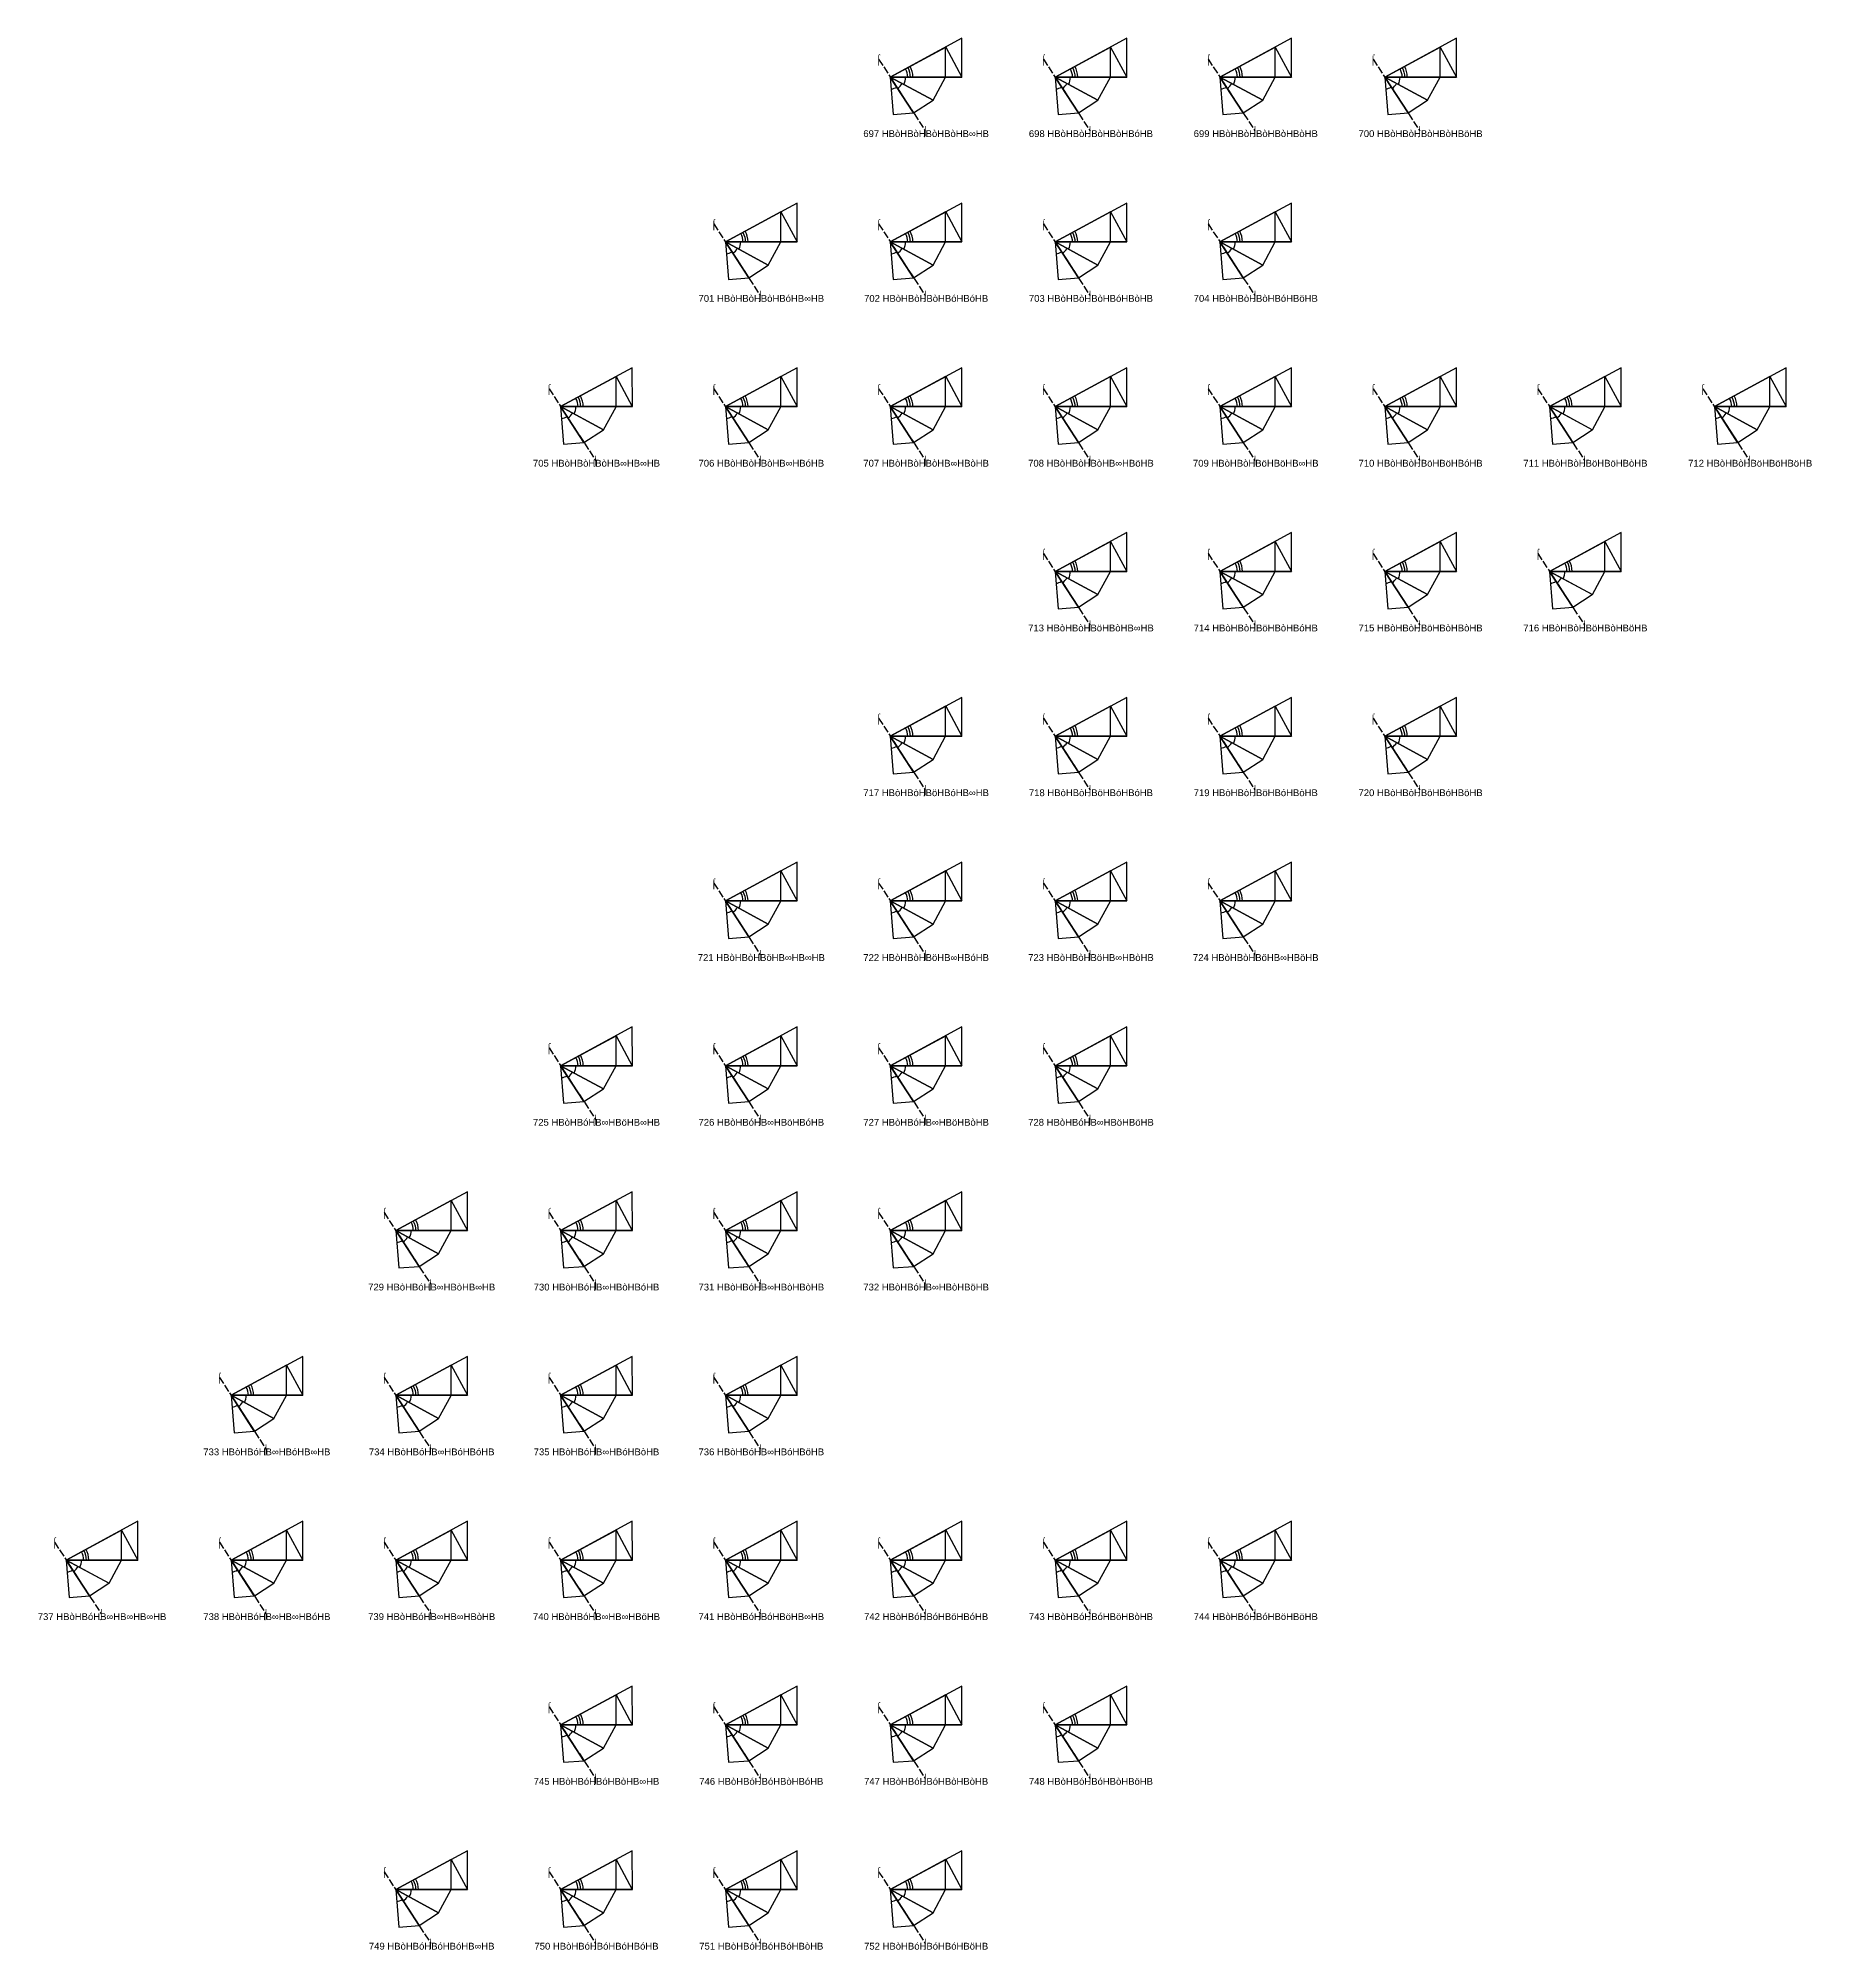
# Model space of a CAD drawing. Header units: millimetres. Extents: x 122552 to 1654769, y -10280102 to 62068.
# Drawn here: x 970142 to 1256900, y -7015844 to -6706694 of the extents above; entities that cross this region are included whole.
import ezdxf
from ezdxf.enums import TextEntityAlignment as Align

# ---------------------------------------------------------------- set-up
doc = ezdxf.new("R2010")
doc.units = ezdxf.units.MM
doc.linetypes.add('ACAD_ISO02W100', pattern=[15, 12, -3])
for name, color, linetype in [('BASE', 170, 'Continuous'), ('HYPOTENUSE', 20, 'Continuous'), ('PERPENDICULAR', 90, 'Continuous'), ('Standard', 7, 'Continuous')]:
    doc.layers.add(name, color=color, linetype=linetype)
doc.styles.add('Arial', font='arial_0.ttf')

# ---------------------------------------------------------------- blocks, each defined once
blk = doc.blocks.new('fundamental_block_GT')
at = {"color": 4}
blk.add_arc((0, -2), 277, 359.9799, 28.4254, dxfattribs=at)
at = {"layer": 'BASE'}
blk.add_line((0, 0), (879, -7), dxfattribs=at)
at = {"layer": 'HYPOTENUSE'}
blk.add_line((883, 469), (0, 0), dxfattribs=at)
at = {"layer": 'PERPENDICULAR'}
blk.add_line((879, -7), (883, 469), dxfattribs=at)

msp = doc.modelspace()

# ---------------------------------------------------------------- linework, layer by layer
at = {"linetype": 'ACAD_ISO02W100', "ltscale": 100}
for p, q in [((1106025, -6710084), (1113562, -6721679)), ((1132674, -6710084), (1140210, -6721679)), ((1159322, -6710084), (1166859, -6721679)), ((1185971, -6710084), (1193508, -6721679)), ((1079376, -6736733), (1086913, -6748328)), ((1106025, -6736733), (1113562, -6748328)), ((1132674, -6736733), (1140210, -6748328)), ((1159322, -6736733), (1166859, -6748328)), ((1052728, -6763381), (1060264, -6774976)), ((1079376, -6763381), (1086913, -6774976)), ((1106025, -6763381), (1113562, -6774976)), ((1132674, -6763381), (1140210, -6774976)), ((1159322, -6763381), (1166859, -6774976)), ((1185971, -6763381), (1193508, -6774976)), ((1212620, -6763381), (1220156, -6774976)), ((1239268, -6763381), (1246805, -6774976)), ((1132674, -6790030), (1140210, -6801625)), ((1159322, -6790030), (1166859, -6801625)), ((1185971, -6790030), (1193508, -6801625)), ((1212620, -6790030), (1220156, -6801625)), ((1106025, -6816679), (1113562, -6828274)), ((1132674, -6816679), (1140210, -6828274)), ((1159322, -6816679), (1166859, -6828274)), ((1185971, -6816679), (1193508, -6828274)), ((1079376, -6843327), (1086913, -6854922)), ((1106025, -6843327), (1113562, -6854922)), ((1132674, -6843327), (1140210, -6854922)), ((1159322, -6843327), (1166859, -6854922)), ((1052728, -6869976), (1060264, -6881571)), ((1079376, -6869976), (1086913, -6881571)), ((1106025, -6869976), (1113562, -6881571)), ((1132674, -6869976), (1140210, -6881571)), ((1026079, -6896625), (1033616, -6908220)), ((1052728, -6896625), (1060264, -6908220)), ((1079376, -6896625), (1086913, -6908220)), ((1106025, -6896625), (1113562, -6908220)), ((999430, -6923273), (1006967, -6934868)), ((1026079, -6923273), (1033616, -6934868)), ((1052728, -6923273), (1060264, -6934868)), ((1079376, -6923273), (1086913, -6934868)), ((972782, -6949922), (980318, -6961517)), ((999430, -6949922), (1006967, -6961517)), ((1026079, -6949922), (1033616, -6961517)), ((1052728, -6949922), (1060264, -6961517)), ((1079376, -6949922), (1086913, -6961517)), ((1106025, -6949922), (1113562, -6961517)), ((1132674, -6949922), (1140210, -6961517)), ((1159322, -6949922), (1166859, -6961517)), ((1052728, -6976571), (1060264, -6988166)), ((1079376, -6976571), (1086913, -6988166)), ((1106025, -6976571), (1113562, -6988166)), ((1132674, -6976571), (1140210, -6988166)), ((1026079, -7003219), (1033616, -7014814)), ((1052728, -7003219), (1060264, -7014814)), ((1079376, -7003219), (1086913, -7014814)), ((1106025, -7003219), (1113562, -7014814))]:
    msp.add_line(p, q, dxfattribs=at)

# ---------------------------------------------------------------- block references
for p, xscale, yscale, zscale, rotation in [((1107909, -6712983), -11.58735412275403, 11.58735412275403, 11.58735412275403, 207.9999999999996), ((1107909, -6712983), 10.18429076373601, 10.18429076373601, 10.18429076373601, 0.4883327617926961), ((1134558, -6712983), -11.58735412275403, 11.58735412275403, 11.58735412275403, 207.9999999999996), ((1134558, -6712983), 10.18429076373601, 10.18429076373601, 10.18429076373601, 0.4883327617926961), ((1161207, -6712983), -11.58735412275403, 11.58735412275403, 11.58735412275403, 207.9999999999996), ((1161207, -6712983), 10.18429076373601, 10.18429076373601, 10.18429076373601, 0.4883327617926961), ((1187855, -6712983), -11.58735412275403, 11.58735412275403, 11.58735412275403, 207.9999999999996), ((1187855, -6712983), 10.18429076373601, 10.18429076373601, 10.18429076373601, 0.4883327617926961), ((1107909, -6712983), 7.867265571233938, 7.867265571233938, 7.867265571233938, 303.5116672382156), ((1107909, -6712983), 8.951118371073806, 8.951118371073806, 8.951118371073806, 332.0000000000033), ((1134558, -6712983), 7.867265571233938, 7.867265571233938, 7.867265571233938, 303.5116672382156), ((1134558, -6712983), 8.951118371073806, 8.951118371073806, 8.951118371073806, 332.0000000000033), ((1161207, -6712983), 7.867265571233938, 7.867265571233938, 7.867265571233938, 303.5116672382156), ((1161207, -6712983), 8.951118371073806, 8.951118371073806, 8.951118371073806, 332.0000000000033), ((1187855, -6712983), 7.867265571233938, 7.867265571233938, 7.867265571233938, 303.5116672382156), ((1187855, -6712983), 8.951118371073806, 8.951118371073806, 8.951118371073806, 332.0000000000033), ((1107909, -6712983), 6.914651890688089, 6.914651890688089, 6.914651890688089, 275.0233344764171), ((1134558, -6712983), 6.914651890688089, 6.914651890688089, 6.914651890688089, 275.0233344764171), ((1161207, -6712983), 6.914651890688089, 6.914651890688089, 6.914651890688089, 275.0233344764171), ((1187855, -6712983), 6.914651890688089, 6.914651890688089, 6.914651890688089, 275.0233344764171), ((1081261, -6739631), -11.58735412275403, 11.58735412275403, 11.58735412275403, 207.9999999999996), ((1081261, -6739631), 10.18429076373601, 10.18429076373601, 10.18429076373601, 0.4883327617926961), ((1081261, -6739631), 8.951118371073806, 8.951118371073806, 8.951118371073806, 332.0000000000033), ((1107909, -6739631), -11.58735412275403, 11.58735412275403, 11.58735412275403, 207.9999999999996), ((1107909, -6739631), 10.18429076373601, 10.18429076373601, 10.18429076373601, 0.4883327617926961), ((1107909, -6739631), 8.951118371073806, 8.951118371073806, 8.951118371073806, 332.0000000000033), ((1134558, -6739631), -11.58735412275403, 11.58735412275403, 11.58735412275403, 207.9999999999996), ((1134558, -6739631), 10.18429076373601, 10.18429076373601, 10.18429076373601, 0.4883327617926961), ((1134558, -6739631), 8.951118371073806, 8.951118371073806, 8.951118371073806, 332.0000000000033), ((1161207, -6739631), -11.58735412275403, 11.58735412275403, 11.58735412275403, 207.9999999999996), ((1161207, -6739631), 10.18429076373601, 10.18429076373601, 10.18429076373601, 0.4883327617926961), ((1161207, -6739631), 8.951118371073806, 8.951118371073806, 8.951118371073806, 332.0000000000033), ((1081261, -6739631), 6.914651890688089, 6.914651890688089, 6.914651890688089, 275.0233344764171), ((1081261, -6739631), 7.867265571233938, 7.867265571233938, 7.867265571233938, 303.5116672382156), ((1107909, -6739631), 6.914651890688089, 6.914651890688089, 6.914651890688089, 275.0233344764171), ((1107909, -6739631), 7.867265571233938, 7.867265571233938, 7.867265571233938, 303.5116672382156), ((1134558, -6739631), 6.914651890688089, 6.914651890688089, 6.914651890688089, 275.0233344764171), ((1134558, -6739631), 7.867265571233938, 7.867265571233938, 7.867265571233938, 303.5116672382156), ((1161207, -6739631), 6.914651890688089, 6.914651890688089, 6.914651890688089, 275.0233344764171), ((1161207, -6739631), 7.867265571233938, 7.867265571233938, 7.867265571233938, 303.5116672382156), ((1054612, -6766280), -11.58735412275403, 11.58735412275403, 11.58735412275403, 207.9999999999996), ((1054612, -6766280), 10.18429076373601, 10.18429076373601, 10.18429076373601, 0.4883327617926961), ((1054612, -6766280), 8.951118371073806, 8.951118371073806, 8.951118371073806, 332.0000000000033), ((1081261, -6766280), -11.58735412275403, 11.58735412275403, 11.58735412275403, 207.9999999999996), ((1081261, -6766280), 10.18429076373601, 10.18429076373601, 10.18429076373601, 0.4883327617926961), ((1081261, -6766280), 8.951118371073806, 8.951118371073806, 8.951118371073806, 332.0000000000033), ((1107909, -6766280), -11.58735412275403, 11.58735412275403, 11.58735412275403, 207.9999999999996), ((1107909, -6766280), 10.18429076373601, 10.18429076373601, 10.18429076373601, 0.4883327617926961), ((1107909, -6766280), 8.951118371073806, 8.951118371073806, 8.951118371073806, 332.0000000000033), ((1134558, -6766280), -11.58735412275403, 11.58735412275403, 11.58735412275403, 207.9999999999996), ((1134558, -6766280), 10.18429076373601, 10.18429076373601, 10.18429076373601, 0.4883327617926961), ((1134558, -6766280), 8.951118371073806, 8.951118371073806, 8.951118371073806, 332.0000000000033), ((1161207, -6766280), -11.58735412275403, 11.58735412275403, 11.58735412275403, 207.9999999999996), ((1161207, -6766280), 10.18429076373601, 10.18429076373601, 10.18429076373601, 0.4883327617926961), ((1161207, -6766280), 8.951118371073806, 8.951118371073806, 8.951118371073806, 332.0000000000033), ((1187855, -6766280), -11.58735412275403, 11.58735412275403, 11.58735412275403, 207.9999999999996), ((1187855, -6766280), 10.18429076373601, 10.18429076373601, 10.18429076373601, 0.4883327617926961), ((1187855, -6766280), 8.951118371073806, 8.951118371073806, 8.951118371073806, 332.0000000000033), ((1214504, -6766280), -11.58735412275403, 11.58735412275403, 11.58735412275403, 207.9999999999996), ((1214504, -6766280), 10.18429076373601, 10.18429076373601, 10.18429076373601, 0.4883327617926961), ((1214504, -6766280), 8.951118371073806, 8.951118371073806, 8.951118371073806, 332.0000000000033), ((1241153, -6766280), -11.58735412275403, 11.58735412275403, 11.58735412275403, 207.9999999999996), ((1241153, -6766280), 10.18429076373601, 10.18429076373601, 10.18429076373601, 0.4883327617926961), ((1241153, -6766280), 8.951118371073806, 8.951118371073806, 8.951118371073806, 332.0000000000033), ((1054612, -6766280), 6.914651890688089, 6.914651890688089, 6.914651890688089, 275.0233344764171), ((1054612, -6766280), 7.867265571233938, 7.867265571233938, 7.867265571233938, 303.5116672382156), ((1081261, -6766280), 6.914651890688089, 6.914651890688089, 6.914651890688089, 275.0233344764171), ((1081261, -6766280), 7.867265571233938, 7.867265571233938, 7.867265571233938, 303.5116672382156), ((1107909, -6766280), 6.914651890688089, 6.914651890688089, 6.914651890688089, 275.0233344764171), ((1107909, -6766280), 7.867265571233938, 7.867265571233938, 7.867265571233938, 303.5116672382156), ((1134558, -6766280), 6.914651890688089, 6.914651890688089, 6.914651890688089, 275.0233344764171), ((1134558, -6766280), 7.867265571233938, 7.867265571233938, 7.867265571233938, 303.5116672382156), ((1161207, -6766280), 6.914651890688089, 6.914651890688089, 6.914651890688089, 275.0233344764171), ((1161207, -6766280), 7.867265571233938, 7.867265571233938, 7.867265571233938, 303.5116672382156), ((1187855, -6766280), 6.914651890688089, 6.914651890688089, 6.914651890688089, 275.0233344764171), ((1187855, -6766280), 7.867265571233938, 7.867265571233938, 7.867265571233938, 303.5116672382156), ((1214504, -6766280), 6.914651890688089, 6.914651890688089, 6.914651890688089, 275.0233344764171), ((1214504, -6766280), 7.867265571233938, 7.867265571233938, 7.867265571233938, 303.5116672382156), ((1241153, -6766280), 6.914651890688089, 6.914651890688089, 6.914651890688089, 275.0233344764171), ((1241153, -6766280), 7.867265571233938, 7.867265571233938, 7.867265571233938, 303.5116672382156), ((1134558, -6792929), -11.58735412275403, 11.58735412275403, 11.58735412275403, 207.9999999999996), ((1134558, -6792929), 10.18429076373601, 10.18429076373601, 10.18429076373601, 0.4883327617926961), ((1161207, -6792929), -11.58735412275403, 11.58735412275403, 11.58735412275403, 207.9999999999996), ((1161207, -6792929), 10.18429076373601, 10.18429076373601, 10.18429076373601, 0.4883327617926961), ((1187855, -6792929), -11.58735412275403, 11.58735412275403, 11.58735412275403, 207.9999999999996), ((1187855, -6792929), 10.18429076373601, 10.18429076373601, 10.18429076373601, 0.4883327617926961), ((1214504, -6792929), -11.58735412275403, 11.58735412275403, 11.58735412275403, 207.9999999999996), ((1214504, -6792929), 10.18429076373601, 10.18429076373601, 10.18429076373601, 0.4883327617926961), ((1134558, -6792929), 7.867265571233938, 7.867265571233938, 7.867265571233938, 303.5116672382156), ((1134558, -6792929), 8.951118371073806, 8.951118371073806, 8.951118371073806, 332.0000000000033), ((1161207, -6792929), 7.867265571233938, 7.867265571233938, 7.867265571233938, 303.5116672382156), ((1161207, -6792929), 8.951118371073806, 8.951118371073806, 8.951118371073806, 332.0000000000033), ((1187855, -6792929), 7.867265571233938, 7.867265571233938, 7.867265571233938, 303.5116672382156), ((1187855, -6792929), 8.951118371073806, 8.951118371073806, 8.951118371073806, 332.0000000000033), ((1214504, -6792929), 7.867265571233938, 7.867265571233938, 7.867265571233938, 303.5116672382156), ((1214504, -6792929), 8.951118371073806, 8.951118371073806, 8.951118371073806, 332.0000000000033), ((1134558, -6792929), 6.914651890688089, 6.914651890688089, 6.914651890688089, 275.0233344764171), ((1161207, -6792929), 6.914651890688089, 6.914651890688089, 6.914651890688089, 275.0233344764171), ((1187855, -6792929), 6.914651890688089, 6.914651890688089, 6.914651890688089, 275.0233344764171), ((1214504, -6792929), 6.914651890688089, 6.914651890688089, 6.914651890688089, 275.0233344764171), ((1107909, -6819577), -11.58735412275403, 11.58735412275403, 11.58735412275403, 207.9999999999996), ((1107909, -6819577), 10.18429076373601, 10.18429076373601, 10.18429076373601, 0.4883327617926961), ((1107909, -6819577), 8.951118371073806, 8.951118371073806, 8.951118371073806, 332.0000000000033), ((1134558, -6819577), -11.58735412275403, 11.58735412275403, 11.58735412275403, 207.9999999999996), ((1134558, -6819577), 10.18429076373601, 10.18429076373601, 10.18429076373601, 0.4883327617926961), ((1134558, -6819577), 8.951118371073806, 8.951118371073806, 8.951118371073806, 332.0000000000033), ((1161207, -6819577), -11.58735412275403, 11.58735412275403, 11.58735412275403, 207.9999999999996), ((1161207, -6819577), 10.18429076373601, 10.18429076373601, 10.18429076373601, 0.4883327617926961), ((1161207, -6819577), 8.951118371073806, 8.951118371073806, 8.951118371073806, 332.0000000000033), ((1187855, -6819577), -11.58735412275403, 11.58735412275403, 11.58735412275403, 207.9999999999996), ((1187855, -6819577), 10.18429076373601, 10.18429076373601, 10.18429076373601, 0.4883327617926961), ((1187855, -6819577), 8.951118371073806, 8.951118371073806, 8.951118371073806, 332.0000000000033), ((1107909, -6819577), 6.914651890688089, 6.914651890688089, 6.914651890688089, 275.0233344764171), ((1107909, -6819577), 7.867265571233938, 7.867265571233938, 7.867265571233938, 303.5116672382156), ((1134558, -6819577), 6.914651890688089, 6.914651890688089, 6.914651890688089, 275.0233344764171), ((1134558, -6819577), 7.867265571233938, 7.867265571233938, 7.867265571233938, 303.5116672382156), ((1161207, -6819577), 6.914651890688089, 6.914651890688089, 6.914651890688089, 275.0233344764171), ((1161207, -6819577), 7.867265571233938, 7.867265571233938, 7.867265571233938, 303.5116672382156), ((1187855, -6819577), 6.914651890688089, 6.914651890688089, 6.914651890688089, 275.0233344764171), ((1187855, -6819577), 7.867265571233938, 7.867265571233938, 7.867265571233938, 303.5116672382156), ((1081261, -6846226), -11.58735412275403, 11.58735412275403, 11.58735412275403, 207.9999999999996), ((1081261, -6846226), 10.18429076373601, 10.18429076373601, 10.18429076373601, 0.4883327617926961), ((1107909, -6846226), -11.58735412275403, 11.58735412275403, 11.58735412275403, 207.9999999999996), ((1107909, -6846226), 10.18429076373601, 10.18429076373601, 10.18429076373601, 0.4883327617926961), ((1134558, -6846226), -11.58735412275403, 11.58735412275403, 11.58735412275403, 207.9999999999996), ((1134558, -6846226), 10.18429076373601, 10.18429076373601, 10.18429076373601, 0.4883327617926961), ((1161207, -6846226), -11.58735412275403, 11.58735412275403, 11.58735412275403, 207.9999999999996), ((1161207, -6846226), 10.18429076373601, 10.18429076373601, 10.18429076373601, 0.4883327617926961), ((1081261, -6846226), 7.867265571233938, 7.867265571233938, 7.867265571233938, 303.5116672382156), ((1081261, -6846226), 8.951118371073806, 8.951118371073806, 8.951118371073806, 332.0000000000033), ((1107909, -6846226), 7.867265571233938, 7.867265571233938, 7.867265571233938, 303.5116672382156), ((1107909, -6846226), 8.951118371073806, 8.951118371073806, 8.951118371073806, 332.0000000000033), ((1134558, -6846226), 7.867265571233938, 7.867265571233938, 7.867265571233938, 303.5116672382156), ((1134558, -6846226), 8.951118371073806, 8.951118371073806, 8.951118371073806, 332.0000000000033), ((1161207, -6846226), 7.867265571233938, 7.867265571233938, 7.867265571233938, 303.5116672382156), ((1161207, -6846226), 8.951118371073806, 8.951118371073806, 8.951118371073806, 332.0000000000033), ((1081261, -6846226), 6.914651890688089, 6.914651890688089, 6.914651890688089, 275.0233344764171), ((1107909, -6846226), 6.914651890688089, 6.914651890688089, 6.914651890688089, 275.0233344764171), ((1134558, -6846226), 6.914651890688089, 6.914651890688089, 6.914651890688089, 275.0233344764171), ((1161207, -6846226), 6.914651890688089, 6.914651890688089, 6.914651890688089, 275.0233344764171), ((1054612, -6872875), -11.58735412275403, 11.58735412275403, 11.58735412275403, 207.9999999999996), ((1054612, -6872875), 10.18429076373601, 10.18429076373601, 10.18429076373601, 0.4883327617926961), ((1054612, -6872875), 8.951118371073443, 8.951118371073443, 8.951118371073443, 332.0000000000003), ((1081261, -6872875), -11.58735412275403, 11.58735412275403, 11.58735412275403, 207.9999999999996), ((1081261, -6872875), 10.18429076373601, 10.18429076373601, 10.18429076373601, 0.4883327617926961), ((1081261, -6872875), 8.951118371073443, 8.951118371073443, 8.951118371073443, 332.0000000000003), ((1107909, -6872875), -11.58735412275403, 11.58735412275403, 11.58735412275403, 207.9999999999996), ((1107909, -6872875), 10.18429076373601, 10.18429076373601, 10.18429076373601, 0.4883327617926961), ((1107909, -6872875), 8.951118371073443, 8.951118371073443, 8.951118371073443, 332.0000000000003), ((1134558, -6872875), -11.58735412275403, 11.58735412275403, 11.58735412275403, 207.9999999999996), ((1134558, -6872875), 10.18429076373601, 10.18429076373601, 10.18429076373601, 0.4883327617926961), ((1134558, -6872875), 8.951118371073443, 8.951118371073443, 8.951118371073443, 332.0000000000003), ((1054612, -6872875), 7.867265571233528, 7.867265571233528, 7.867265571233528, 303.511667238214), ((1081261, -6872875), 7.867265571233528, 7.867265571233528, 7.867265571233528, 303.511667238214), ((1107909, -6872875), 7.867265571233528, 7.867265571233528, 7.867265571233528, 303.511667238214), ((1134558, -6872875), 7.867265571233528, 7.867265571233528, 7.867265571233528, 303.511667238214), ((1054612, -6872875), 6.914651890687836, 6.914651890687836, 6.914651890687836, 275.0233344764139), ((1081261, -6872875), 6.914651890687836, 6.914651890687836, 6.914651890687836, 275.0233344764139), ((1107909, -6872875), 6.914651890687836, 6.914651890687836, 6.914651890687836, 275.0233344764139), ((1134558, -6872875), 6.914651890687836, 6.914651890687836, 6.914651890687836, 275.0233344764139), ((1027963, -6899523), -11.58735412275403, 11.58735412275403, 11.58735412275403, 207.9999999999996), ((1027963, -6899523), 10.18429076373601, 10.18429076373601, 10.18429076373601, 0.4883327617926961), ((1027963, -6899523), 8.951118371073443, 8.951118371073443, 8.951118371073443, 332.0000000000003), ((1054612, -6899523), -11.58735412275403, 11.58735412275403, 11.58735412275403, 207.9999999999996), ((1054612, -6899523), 10.18429076373601, 10.18429076373601, 10.18429076373601, 0.4883327617926961), ((1054612, -6899523), 8.951118371073443, 8.951118371073443, 8.951118371073443, 332.0000000000003), ((1081261, -6899523), -11.58735412275403, 11.58735412275403, 11.58735412275403, 207.9999999999996), ((1081261, -6899523), 10.18429076373601, 10.18429076373601, 10.18429076373601, 0.4883327617926961), ((1081261, -6899523), 8.951118371073443, 8.951118371073443, 8.951118371073443, 332.0000000000003), ((1107909, -6899523), -11.58735412275403, 11.58735412275403, 11.58735412275403, 207.9999999999996), ((1107909, -6899523), 10.18429076373601, 10.18429076373601, 10.18429076373601, 0.4883327617926961), ((1107909, -6899523), 8.951118371073443, 8.951118371073443, 8.951118371073443, 332.0000000000003), ((1027963, -6899523), 6.914651890687899, 6.914651890687899, 6.914651890687899, 275.0233344764147), ((1027963, -6899523), 7.86726557123363, 7.86726557123363, 7.86726557123363, 303.5116672382145), ((1054612, -6899523), 6.914651890687836, 6.914651890687836, 6.914651890687836, 275.0233344764139), ((1054612, -6899523), 7.86726557123363, 7.86726557123363, 7.86726557123363, 303.5116672382145), ((1081261, -6899523), 6.914651890687836, 6.914651890687836, 6.914651890687836, 275.0233344764139), ((1081261, -6899523), 7.86726557123363, 7.86726557123363, 7.86726557123363, 303.5116672382145), ((1107909, -6899523), 6.914651890687836, 6.914651890687836, 6.914651890687836, 275.0233344764139), ((1107909, -6899523), 7.86726557123363, 7.86726557123363, 7.86726557123363, 303.5116672382145), ((1001315, -6926172), -11.58735412275403, 11.58735412275403, 11.58735412275403, 207.9999999999996), ((1001315, -6926172), 10.18429076373601, 10.18429076373601, 10.18429076373601, 0.4883327617926961), ((1027963, -6926172), -11.58735412275403, 11.58735412275403, 11.58735412275403, 207.9999999999996), ((1027963, -6926172), 10.18429076373601, 10.18429076373601, 10.18429076373601, 0.4883327617926961), ((1054612, -6926172), -11.58735412275403, 11.58735412275403, 11.58735412275403, 207.9999999999996), ((1054612, -6926172), 10.18429076373601, 10.18429076373601, 10.18429076373601, 0.4883327617926961), ((1081261, -6926172), -11.58735412275403, 11.58735412275403, 11.58735412275403, 207.9999999999996), ((1081261, -6926172), 10.18429076373601, 10.18429076373601, 10.18429076373601, 0.4883327617926961), ((1001315, -6926172), 7.86726557123363, 7.86726557123363, 7.86726557123363, 303.5116672382145), ((1001315, -6926172), 8.951118371073443, 8.951118371073443, 8.951118371073443, 332.0000000000003), ((1027963, -6926172), 7.86726557123363, 7.86726557123363, 7.86726557123363, 303.5116672382145), ((1027963, -6926172), 8.951118371073443, 8.951118371073443, 8.951118371073443, 332.0000000000003), ((1054612, -6926172), 7.86726557123363, 7.86726557123363, 7.86726557123363, 303.5116672382145), ((1054612, -6926172), 8.951118371073443, 8.951118371073443, 8.951118371073443, 332.0000000000003), ((1081261, -6926172), 7.86726557123363, 7.86726557123363, 7.86726557123363, 303.5116672382145), ((1081261, -6926172), 8.951118371073443, 8.951118371073443, 8.951118371073443, 332.0000000000003), ((1001315, -6926172), 6.914651890687899, 6.914651890687899, 6.914651890687899, 275.0233344764147), ((1027963, -6926172), 6.914651890687899, 6.914651890687899, 6.914651890687899, 275.0233344764147), ((1054612, -6926172), 6.914651890687836, 6.914651890687836, 6.914651890687836, 275.0233344764139), ((1081261, -6926172), 6.914651890687836, 6.914651890687836, 6.914651890687836, 275.0233344764139), ((974666, -6952821), -11.58735412275403, 11.58735412275403, 11.58735412275403, 207.9999999999996), ((974666, -6952821), 10.18429076373601, 10.18429076373601, 10.18429076373601, 0.4883327617926961), ((974666, -6952821), 8.951118371073443, 8.951118371073443, 8.951118371073443, 332.0000000000003), ((1001315, -6952821), -11.58735412275403, 11.58735412275403, 11.58735412275403, 207.9999999999996), ((1001315, -6952821), 10.18429076373601, 10.18429076373601, 10.18429076373601, 0.4883327617926961), ((1001315, -6952821), 8.951118371073443, 8.951118371073443, 8.951118371073443, 332.0000000000003), ((1027963, -6952821), -11.58735412275403, 11.58735412275403, 11.58735412275403, 207.9999999999996), ((1027963, -6952821), 10.18429076373601, 10.18429076373601, 10.18429076373601, 0.4883327617926961), ((1027963, -6952821), 8.951118371073443, 8.951118371073443, 8.951118371073443, 332.0000000000003), ((1054612, -6952821), -11.58735412275403, 11.58735412275403, 11.58735412275403, 207.9999999999996), ((1054612, -6952821), 10.18429076373601, 10.18429076373601, 10.18429076373601, 0.4883327617926961), ((1054612, -6952821), 8.951118371073443, 8.951118371073443, 8.951118371073443, 332.0000000000003), ((1081261, -6952821), -11.58735412275403, 11.58735412275403, 11.58735412275403, 207.9999999999996), ((1081261, -6952821), 10.18429076373601, 10.18429076373601, 10.18429076373601, 0.4883327617926961), ((1081261, -6952821), 8.951118371073443, 8.951118371073443, 8.951118371073443, 332.0000000000003), ((1107909, -6952821), -11.58735412275403, 11.58735412275403, 11.58735412275403, 207.9999999999996), ((1107909, -6952821), 10.18429076373601, 10.18429076373601, 10.18429076373601, 0.4883327617926961), ((1107909, -6952821), 8.951118371073443, 8.951118371073443, 8.951118371073443, 332.0000000000003), ((1134558, -6952821), -11.58735412275403, 11.58735412275403, 11.58735412275403, 207.9999999999996), ((1134558, -6952821), 10.18429076373601, 10.18429076373601, 10.18429076373601, 0.4883327617926961), ((1134558, -6952821), 8.951118371073443, 8.951118371073443, 8.951118371073443, 332.0000000000003), ((1161207, -6952821), -11.58735412275403, 11.58735412275403, 11.58735412275403, 207.9999999999996), ((1161207, -6952821), 10.18429076373601, 10.18429076373601, 10.18429076373601, 0.4883327617926961), ((1161207, -6952821), 8.951118371073443, 8.951118371073443, 8.951118371073443, 332.0000000000003), ((974666, -6952821), 6.914651890687899, 6.914651890687899, 6.914651890687899, 275.0233344764147), ((974666, -6952821), 7.86726557123363, 7.86726557123363, 7.86726557123363, 303.5116672382145), ((1001315, -6952821), 6.914651890687899, 6.914651890687899, 6.914651890687899, 275.0233344764147), ((1001315, -6952821), 7.86726557123363, 7.86726557123363, 7.86726557123363, 303.5116672382145), ((1027963, -6952821), 6.914651890687899, 6.914651890687899, 6.914651890687899, 275.0233344764147), ((1027963, -6952821), 7.86726557123363, 7.86726557123363, 7.86726557123363, 303.5116672382145), ((1054612, -6952821), 6.914651890687836, 6.914651890687836, 6.914651890687836, 275.0233344764139), ((1054612, -6952821), 7.86726557123363, 7.86726557123363, 7.86726557123363, 303.5116672382145), ((1081261, -6952821), 6.914651890687836, 6.914651890687836, 6.914651890687836, 275.0233344764139), ((1081261, -6952821), 7.867265571233528, 7.867265571233528, 7.867265571233528, 303.511667238214), ((1107909, -6952821), 6.914651890687836, 6.914651890687836, 6.914651890687836, 275.0233344764139), ((1107909, -6952821), 7.867265571233528, 7.867265571233528, 7.867265571233528, 303.511667238214), ((1134558, -6952821), 6.914651890687836, 6.914651890687836, 6.914651890687836, 275.0233344764139), ((1134558, -6952821), 7.867265571233528, 7.867265571233528, 7.867265571233528, 303.511667238214), ((1161207, -6952821), 6.914651890687836, 6.914651890687836, 6.914651890687836, 275.0233344764139), ((1161207, -6952821), 7.867265571233528, 7.867265571233528, 7.867265571233528, 303.511667238214), ((1054612, -6979469), 7.867265571233528, 7.867265571233528, 7.867265571233528, 303.511667238214), ((1054612, -6979469), -11.58735412275403, 11.58735412275403, 11.58735412275403, 207.9999999999996), ((1054612, -6979469), 10.18429076373601, 10.18429076373601, 10.18429076373601, 0.4883327617926961), ((1054612, -6979469), 8.951118371073443, 8.951118371073443, 8.951118371073443, 332.0000000000003), ((1081261, -6979469), 7.867265571233528, 7.867265571233528, 7.867265571233528, 303.511667238214), ((1081261, -6979469), -11.58735412275403, 11.58735412275403, 11.58735412275403, 207.9999999999996), ((1081261, -6979469), 10.18429076373601, 10.18429076373601, 10.18429076373601, 0.4883327617926961), ((1081261, -6979469), 8.951118371073443, 8.951118371073443, 8.951118371073443, 332.0000000000003), ((1107909, -6979469), 7.867265571233528, 7.867265571233528, 7.867265571233528, 303.511667238214), ((1107909, -6979469), -11.58735412275403, 11.58735412275403, 11.58735412275403, 207.9999999999996), ((1107909, -6979469), 10.18429076373601, 10.18429076373601, 10.18429076373601, 0.4883327617926961), ((1107909, -6979469), 8.951118371073443, 8.951118371073443, 8.951118371073443, 332.0000000000003), ((1134558, -6979469), 7.867265571233528, 7.867265571233528, 7.867265571233528, 303.511667238214), ((1134558, -6979469), -11.58735412275403, 11.58735412275403, 11.58735412275403, 207.9999999999996), ((1134558, -6979469), 10.18429076373601, 10.18429076373601, 10.18429076373601, 0.4883327617926961), ((1134558, -6979469), 8.951118371073443, 8.951118371073443, 8.951118371073443, 332.0000000000003), ((1054612, -6979469), 6.914651890687836, 6.914651890687836, 6.914651890687836, 275.0233344764139), ((1081261, -6979469), 6.914651890687836, 6.914651890687836, 6.914651890687836, 275.0233344764139), ((1107909, -6979469), 6.914651890687836, 6.914651890687836, 6.914651890687836, 275.0233344764139), ((1134558, -6979469), 6.914651890687836, 6.914651890687836, 6.914651890687836, 275.0233344764139), ((1027963, -7006118), -11.58735412275403, 11.58735412275403, 11.58735412275403, 207.9999999999996), ((1027963, -7006118), 10.18429076373601, 10.18429076373601, 10.18429076373601, 0.4883327617926961), ((1054612, -7006118), -11.58735412275403, 11.58735412275403, 11.58735412275403, 207.9999999999996), ((1054612, -7006118), 10.18429076373601, 10.18429076373601, 10.18429076373601, 0.4883327617926961), ((1081261, -7006118), -11.58735412275403, 11.58735412275403, 11.58735412275403, 207.9999999999996), ((1081261, -7006118), 10.18429076373601, 10.18429076373601, 10.18429076373601, 0.4883327617926961), ((1107909, -7006118), -11.58735412275403, 11.58735412275403, 11.58735412275403, 207.9999999999996), ((1107909, -7006118), 10.18429076373601, 10.18429076373601, 10.18429076373601, 0.4883327617926961), ((1027963, -7006118), 7.86726557123363, 7.86726557123363, 7.86726557123363, 303.5116672382145), ((1027963, -7006118), 8.951118371073443, 8.951118371073443, 8.951118371073443, 332.0000000000003), ((1054612, -7006118), 7.86726557123363, 7.86726557123363, 7.86726557123363, 303.5116672382145), ((1054612, -7006118), 8.951118371073443, 8.951118371073443, 8.951118371073443, 332.0000000000003), ((1081261, -7006118), 7.86726557123363, 7.86726557123363, 7.86726557123363, 303.5116672382145), ((1081261, -7006118), 8.951118371073443, 8.951118371073443, 8.951118371073443, 332.0000000000003), ((1107909, -7006118), 7.86726557123363, 7.86726557123363, 7.86726557123363, 303.5116672382145), ((1107909, -7006118), 8.951118371073443, 8.951118371073443, 8.951118371073443, 332.0000000000003), ((1027963, -7006118), 6.914651890687899, 6.914651890687899, 6.914651890687899, 275.0233344764147), ((1054612, -7006118), 6.914651890687836, 6.914651890687836, 6.914651890687836, 275.0233344764139), ((1081261, -7006118), 6.914651890687836, 6.914651890687836, 6.914651890687836, 275.0233344764139), ((1107909, -7006118), 6.914651890687836, 6.914651890687836, 6.914651890687836, 275.0233344764139)]:
    msp.add_blockref('fundamental_block_GT', p, dxfattribs=dict(xscale=xscale, yscale=yscale, zscale=zscale, rotation=rotation))
at = {"layer": 'Standard', "xscale": 13.18371388650824, "yscale": 13.18371388650824, "zscale": 13.18371388650824, "rotation": 0.4883327617913192}
for p in [(1107909, -6712983), (1134558, -6712983), (1161207, -6712983), (1187855, -6712983), (1081261, -6739631), (1107909, -6739631), (1134558, -6739631), (1161207, -6739631), (1054612, -6766280), (1081261, -6766280), (1107909, -6766280), (1134558, -6766280), (1161207, -6766280), (1187855, -6766280), (1214504, -6766280), (1241153, -6766280), (1134558, -6792929), (1161207, -6792929), (1187855, -6792929), (1214504, -6792929), (1107909, -6819577), (1134558, -6819577), (1161207, -6819577), (1187855, -6819577), (1081261, -6846226), (1107909, -6846226), (1134558, -6846226), (1161207, -6846226), (1054612, -6872875), (1081261, -6872875), (1107909, -6872875), (1134558, -6872875), (1027963, -6899523), (1054612, -6899523), (1081261, -6899523), (1107909, -6899523), (1001315, -6926172), (1027963, -6926172), (1054612, -6926172), (1081261, -6926172), (974666, -6952821), (1001315, -6952821), (1027963, -6952821), (1054612, -6952821), (1081261, -6952821), (1107909, -6952821), (1134558, -6952821), (1161207, -6952821), (1054612, -6979469), (1081261, -6979469), (1107909, -6979469), (1134558, -6979469), (1027963, -7006118), (1054612, -7006118), (1081261, -7006118), (1107909, -7006118)]:
    msp.add_blockref('fundamental_block_GT', p, dxfattribs=at)

# ---------------------------------------------------------------- texts
at = {"style": 'Arial'}
for s, p in [('⌠', (1106025, -6710084)), ('⌠', (1132674, -6710084)), ('⌠', (1159322, -6710084)), ('⌠', (1185971, -6710084)), ('⌡', (1113562, -6721679)), ('⌡', (1140210, -6721679)), ('⌡', (1166859, -6721679)), ('⌡', (1193508, -6721679)), ('697 HBòHBòHBòHBòHB∞HB', (1113703, -6722128)), ('698 HBòHBòHBòHBòHBóHB', (1140352, -6722128)), ('699 HBòHBòHBòHBòHBòHB', (1167000, -6722128)), ('700 HBòHBòHBòHBòHBöHB', (1193649, -6722128)), ('⌠', (1079376, -6736733)), ('⌠', (1106025, -6736733)), ('⌠', (1132674, -6736733)), ('⌠', (1159322, -6736733)), ('701 HBòHBòHBòHBóHB∞HB', (1087054, -6748776)), ('⌡', (1086913, -6748328)), ('702 HBòHBòHBòHBóHBóHB', (1113703, -6748776)), ('⌡', (1113562, -6748328)), ('703 HBòHBòHBòHBóHBòHB', (1140352, -6748776)), ('⌡', (1140210, -6748328)), ('704 HBòHBòHBòHBóHBöHB', (1167000, -6748776)), ('⌡', (1166859, -6748328)), ('⌠', (1052728, -6763381)), ('⌠', (1079376, -6763381)), ('⌠', (1106025, -6763381)), ('⌠', (1132674, -6763381)), ('⌠', (1159322, -6763381)), ('⌠', (1185971, -6763381)), ('⌠', (1212620, -6763381)), ('⌠', (1239268, -6763381)), ('705 HBòHBòHBòHB∞HB∞HB', (1060406, -6775425)), ('⌡', (1060264, -6774976)), ('706 HBòHBòHBòHB∞HBóHB', (1087054, -6775425)), ('⌡', (1086913, -6774976)), ('707 HBòHBòHBòHB∞HBòHB', (1113703, -6775425)), ('⌡', (1113562, -6774976)), ('708 HBòHBòHBòHB∞HBöHB', (1140352, -6775425)), ('⌡', (1140210, -6774976)), ('709 HBòHBòHBöHBöHB∞HB', (1167000, -6775425)), ('⌡', (1166859, -6774976)), ('710 HBòHBòHBöHBöHBóHB', (1193649, -6775425)), ('⌡', (1193508, -6774976)), ('711 HBòHBòHBöHBöHBòHB', (1220298, -6775425)), ('⌡', (1220156, -6774976)), ('712 HBòHBòHBöHBöHBöHB', (1246946, -6775425)), ('⌡', (1246805, -6774976)), ('⌠', (1132674, -6790030)), ('⌠', (1159322, -6790030)), ('⌠', (1185971, -6790030)), ('⌠', (1212620, -6790030)), ('⌡', (1140210, -6801625)), ('⌡', (1166859, -6801625)), ('⌡', (1193508, -6801625)), ('⌡', (1220156, -6801625)), ('713 HBòHBòHBöHBòHB∞HB', (1140352, -6802074)), ('714 HBòHBòHBöHBòHBóHB', (1167000, -6802074)), ('715 HBòHBòHBöHBòHBòHB', (1193649, -6802074)), ('716 HBòHBòHBöHBòHBöHB', (1220298, -6802074)), ('⌠', (1106025, -6816679)), ('⌠', (1132674, -6816679)), ('⌠', (1159322, -6816679)), ('⌠', (1185971, -6816679)), ('717 HBòHBòHBöHBóHB∞HB', (1113703, -6828722)), ('⌡', (1113562, -6828274)), ('718 HBòHBòHBöHBóHBóHB', (1140352, -6828722)), ('⌡', (1140210, -6828274)), ('719 HBòHBòHBöHBóHBòHB', (1167000, -6828722)), ('⌡', (1166859, -6828274)), ('720 HBòHBòHBöHBóHBöHB', (1193649, -6828722)), ('⌡', (1193508, -6828274)), ('⌠', (1079376, -6843327)), ('⌠', (1106025, -6843327)), ('⌠', (1132674, -6843327)), ('⌠', (1159322, -6843327)), ('721 HBòHBòHBöHB∞HB∞HB', (1087054, -6855371)), ('⌡', (1086913, -6854922)), ('722 HBòHBòHBöHB∞HBóHB', (1113703, -6855371)), ('⌡', (1113562, -6854922)), ('723 HBòHBòHBöHB∞HBòHB', (1140352, -6855371)), ('⌡', (1140210, -6854922)), ('724 HBòHBòHBöHB∞HBöHB', (1167000, -6855371)), ('⌡', (1166859, -6854922)), ('⌠', (1052728, -6869976)), ('⌠', (1079376, -6869976)), ('⌠', (1106025, -6869976)), ('⌠', (1132674, -6869976)), ('725 HBòHBóHB∞HBöHB∞HB', (1060406, -6882020)), ('⌡', (1060264, -6881571)), ('726 HBòHBóHB∞HBöHBóHB', (1087054, -6882020)), ('⌡', (1086913, -6881571)), ('727 HBòHBóHB∞HBöHBòHB', (1113703, -6882020)), ('⌡', (1113562, -6881571)), ('728 HBòHBóHB∞HBöHBöHB', (1140352, -6882020)), ('⌡', (1140210, -6881571)), ('⌠', (1026079, -6896625)), ('⌠', (1052728, -6896625)), ('⌠', (1079376, -6896625)), ('⌠', (1106025, -6896625)), ('729 HBòHBóHB∞HBòHB∞HB', (1033757, -6908668)), ('⌡', (1033616, -6908220)), ('730 HBòHBóHB∞HBòHBóHB', (1060406, -6908668)), ('⌡', (1060264, -6908220)), ('731 HBòHBóHB∞HBòHBòHB', (1087054, -6908668)), ('⌡', (1086913, -6908220)), ('732 HBòHBóHB∞HBòHBöHB', (1113703, -6908668)), ('⌡', (1113562, -6908220)), ('⌠', (999430, -6923273)), ('⌠', (1026079, -6923273)), ('⌠', (1052728, -6923273)), ('⌠', (1079376, -6923273)), ('⌡', (1006967, -6934868)), ('⌡', (1033616, -6934868)), ('⌡', (1060264, -6934868)), ('⌡', (1086913, -6934868)), ('733 HBòHBóHB∞HBóHB∞HB', (1007108, -6935317)), ('734 HBòHBóHB∞HBóHBóHB', (1033757, -6935317)), ('735 HBòHBóHB∞HBóHBòHB', (1060406, -6935317)), ('736 HBòHBóHB∞HBóHBöHB', (1087054, -6935317)), ('⌠', (972782, -6949922)), ('⌠', (999430, -6949922)), ('⌠', (1026079, -6949922)), ('⌠', (1052728, -6949922)), ('⌠', (1079376, -6949922)), ('⌠', (1106025, -6949922)), ('⌠', (1132674, -6949922)), ('⌠', (1159322, -6949922)), ('737 HBòHBóHB∞HB∞HB∞HB', (980460, -6961966)), ('⌡', (980318, -6961517)), ('738 HBòHBóHB∞HB∞HBóHB', (1007108, -6961966)), ('⌡', (1006967, -6961517)), ('739 HBòHBóHB∞HB∞HBòHB', (1033757, -6961966)), ('⌡', (1033616, -6961517)), ('740 HBòHBóHB∞HB∞HBöHB', (1060406, -6961966)), ('⌡', (1060264, -6961517)), ('741 HBòHBóHBóHBöHB∞HB', (1087054, -6961966)), ('⌡', (1086913, -6961517)), ('742 HBòHBóHBóHBöHBóHB', (1113703, -6961966)), ('⌡', (1113562, -6961517)), ('743 HBòHBóHBóHBöHBòHB', (1140352, -6961966)), ('⌡', (1140210, -6961517)), ('744 HBòHBóHBóHBöHBöHB', (1167000, -6961966)), ('⌡', (1166859, -6961517)), ('⌠', (1052728, -6976571)), ('⌠', (1079376, -6976571)), ('⌠', (1106025, -6976571)), ('⌠', (1132674, -6976571)), ('745 HBòHBóHBóHBòHB∞HB', (1060406, -6988614)), ('⌡', (1060264, -6988166)), ('746 HBòHBóHBóHBòHBóHB', (1087054, -6988614)), ('⌡', (1086913, -6988166)), ('747 HBòHBóHBóHBòHBòHB', (1113703, -6988614)), ('⌡', (1113562, -6988166)), ('748 HBòHBóHBóHBòHBöHB', (1140352, -6988614)), ('⌡', (1140210, -6988166)), ('⌠', (1026079, -7003219)), ('⌠', (1052728, -7003219)), ('⌠', (1079376, -7003219)), ('⌠', (1106025, -7003219)), ('⌡', (1033616, -7014814)), ('⌡', (1060264, -7014814)), ('⌡', (1086913, -7014814)), ('⌡', (1113562, -7014814)), ('749 HBòHBóHBóHBóHB∞HB', (1033757, -7015263)), ('750 HBòHBóHBóHBóHBóHB', (1060406, -7015263)), ('751 HBòHBóHBóHBóHBòHB', (1087054, -7015263)), ('752 HBòHBóHBóHBóHBöHB', (1113703, -7015263))]:
    msp.add_text(s, height=1100, dxfattribs=at).set_placement(p, align=Align.MIDDLE_CENTER)

doc.saveas('drawing.dxf')
